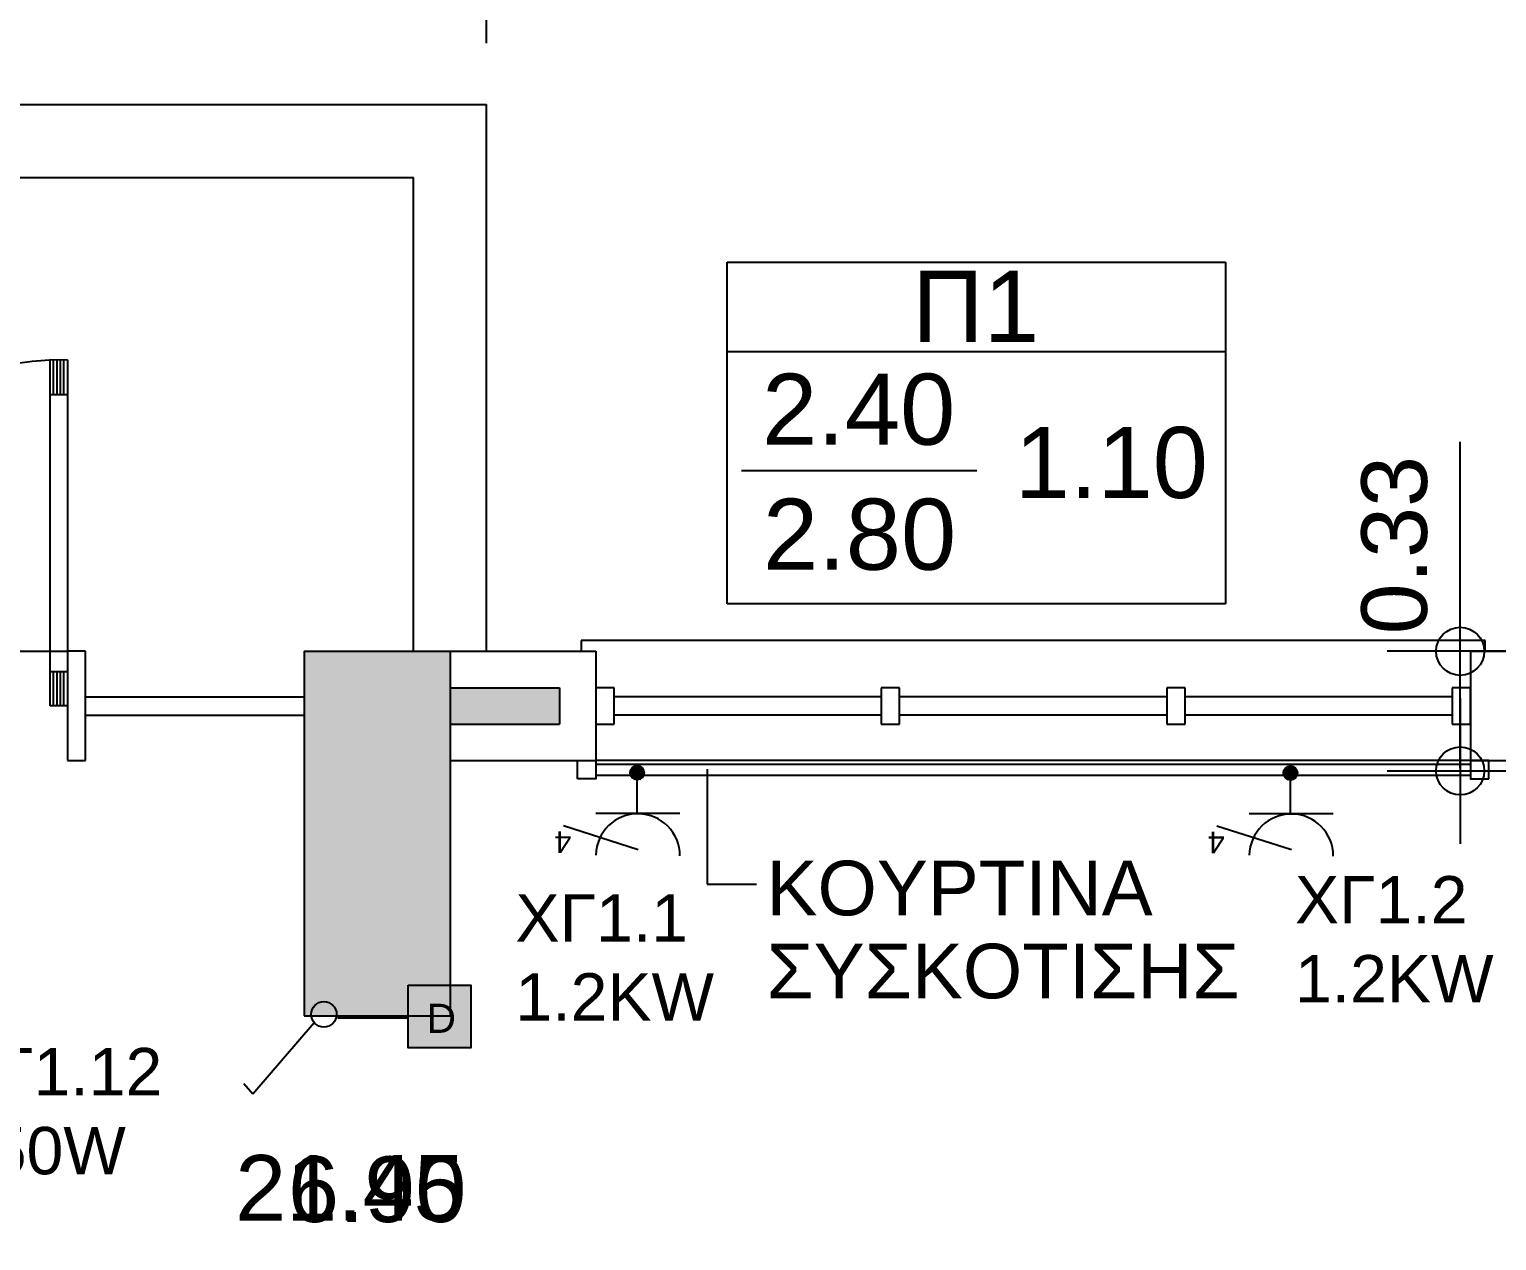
# Model space of a CAD drawing. Header units: metres. Extents: x -11 to 85, y -301 to 135.
# Drawn here: x 24.919 to 28.945, y 42.93 to 46.254 of the extents above; entities that cross this region are included whole.
import ezdxf

# ---------------------------------------------------------------- set-up
doc = ezdxf.new("R2010")
doc.units = ezdxf.units.M
doc.header["$LTSCALE"] = 0.036
doc.header["$PDMODE"] = 2
for name, color, linetype in [('arxitek corofos', 252, 'Continuous'), ('DIMBLK', 252, 'Continuous'), ('Epipla', 252, 'Continuous'), ('HLEK-SYMBOL', 3, 'Continuous'), ('HLEK_FL001_SYMBOLS', 230, 'Continuous'), ('Parathira', 252, 'Continuous')]:
    doc.layers.add(name, color=color, linetype=linetype)
doc.styles.add('COMU-N', font='arial.ttf')
doc.styles.get("Standard").update_dxf_attribs({"font": 'arial.ttf'})
doc.dimstyles.new('CADWDOT', dxfattribs={"dimscale": 0.1, "dimtxt": 1.8, "dimasz": 0.08, "dimexe": 2, "dimexo": 0, "dimgap": 0.09, "dimtad": 0, "dimrnd": 0.001, "dimzin": 0, "dimdsep": 46, "dimtxsty": 'Standard', "dimblk1": 'ARTDIM', "dimblk2": 'ARTDIM', "dimsah": 1, "dimcen": 0.09, "dimdle": 0.05, "dimse1": 1, "dimse2": 1, "dimadec": 0, "dimazin": 0, "dimtfac": 1, "dimtmove": 0, "dimatfit": 3, "dimldrblk": 'ARTDIM', "dimfxl": 2, "dimtvp": 0.9999, "dimtolj": 1, "dimtzin": 0, "dimarcsym": 0})

# ---------------------------------------------------------------- blocks, each defined once
blk = doc.blocks.new('A$C52D13D70')
at = {"layer": 'Parathira'}
for p, q in [((-0.33, 0.04), (-0.33, -2.44)), ((-0.3, 0.04), (-0.33, 0.04)), ((-0.1, 0), (-0.2, 0)), ((-0.2, 0), (-0.2, -0.05)), ((-0.1, -0.05), (-0.1, 0)), ((0, 0), (0, -2.4)), ((-0.2, -0.05), (-0.1, -0.05)), ((-0.175, -0.05), (-0.175, -0.7833)), ((-0.125, -0.05), (-0.125, -0.7833)), ((-0.1, -0.7833), (-0.2, -0.7833)), ((-0.2, -0.7833), (-0.2, -0.8333)), ((-0.1, -0.8333), (-0.1, -0.7833)), ((-0.2, -0.8333), (-0.1, -0.8333)), ((-0.175, -0.8333), (-0.175, -1.5667)), ((-0.125, -0.8333), (-0.125, -1.5667)), ((-0.1, -1.5667), (-0.2, -1.5667)), ((-0.2, -1.5667), (-0.2, -1.6167)), ((-0.1, -1.6167), (-0.1, -1.5667)), ((-0.2, -1.6167), (-0.1, -1.6167)), ((-0.175, -1.6167), (-0.175, -2.35)), ((-0.125, -1.6167), (-0.125, -2.35)), ((-0.1, -2.35), (-0.2, -2.35)), ((-0.2, -2.35), (-0.2, -2.4)), ((-0.1, -2.4), (-0.1, -2.35)), ((-0.2, -2.4), (-0.1, -2.4)), ((-0.33, -2.44), (-0.3, -2.44))]:
    blk.add_line(p, q, dxfattribs=at)
blk = doc.blocks.new('ARTDIM')
at = {"layer": 'DIMBLK'}
for p, q in [((0, -24.9975), (0, 24.9975)), ((-24.9975, 0), (24.9975, 0))]:
    blk.add_line(p, q, dxfattribs=at)
blk.add_circle((0, 0), 8.25, dxfattribs=at)
blk = doc.blocks.new('*D418')
at = {"layer": 'arxitek corofos', "color": 0, "lineweight": -2}
blk.add_line((22.4317, 42.89), (29.3157, 42.89), dxfattribs=at)
at = {"layer": 'Defpoints', "color": 0, "transparency": 16777216}
for p in [(22.4237, 43.5474), (29.3237, 43.5474), (29.3237, 42.89)]:
    blk.add_point(p, dxfattribs=at)
at = {"layer": 'arxitek corofos', "color": 0, "lineweight": -2, "xscale": 0.008, "yscale": 0.008, "zscale": 0.008, "rotation": 180}
blk.add_blockref('ARTDIM', (22.4237, 42.89), dxfattribs=at)
at = {"layer": 'arxitek corofos', "color": 0, "lineweight": -2, "xscale": 0.008, "yscale": 0.008, "zscale": 0.008}
blk.add_blockref('ARTDIM', (29.3237, 42.89), dxfattribs=at)
at = {"layer": 'arxitek corofos', "color": 0, "insert": (25.8737, 43.07), "char_height": 0.18, "attachment_point": 5}
blk.add_mtext('\\A1;6.90', dxfattribs=at)
blk = doc.blocks.new('*D438')
at = {"layer": 'arxitek corofos', "color": 0, "lineweight": -2}
for p, q in [((28.8454, 44.5474), (28.8454, 45.1219)), ((28.8454, 44.2271), (28.8454, 44.5394))]:
    blk.add_line(p, q, dxfattribs=at)
at = {"layer": 'Defpoints', "color": 0, "transparency": 16777216}
for p in [(26.0737, 44.5474), (28.8454, 44.5474), (26.0737, 44.2191)]:
    blk.add_point(p, dxfattribs=at)
at = {"layer": 'arxitek corofos', "color": 0, "lineweight": -2, "xscale": 0.008, "yscale": 0.008, "zscale": 0.008}
for p, rotation in [((28.8454, 44.5474), 90), ((28.8454, 44.2191), 270)]:
    blk.add_blockref('ARTDIM', p, dxfattribs=dict(at, rotation=rotation))
at = {"layer": 'arxitek corofos', "color": 0, "insert": (28.6654, 44.8386), "char_height": 0.18, "attachment_point": 5, "rotation": 90}
blk.add_mtext('\\A1;0.33', dxfattribs=at)
blk = doc.blocks.new('A$C074263FA')
at = {"layer": 'Epipla'}
for p, q in [((0.05, -0.01), (2.45, -0.01)), ((0.05, -0.04), (2.45, -0.04))]:
    blk.add_line(p, q, dxfattribs=at)
for points in [[(0, -0.05), (0, 0), (0.05, 0), (0.05, -0.05)], [(2.5, -0.05), (2.5, 0), (2.45, 0), (2.45, -0.05)]]:
    blk.add_lwpolyline(points, close=True, dxfattribs=at)
blk = doc.blocks.new('*D528')
at = {"layer": 'arxitek corofos', "color": 0, "lineweight": -2}
blk.add_line((21.6422, 46.4165), (26.1657, 46.4165), dxfattribs=at)
at = {"layer": 'Defpoints', "color": 0, "transparency": 16777216}
for p in [(26.1737, 46.4165), (21.6342, 46.0474, -1.33), (26.1737, 46.0474, 0.2)]:
    blk.add_point(p, dxfattribs=at)
at = {"layer": 'arxitek corofos', "color": 0, "lineweight": -2, "xscale": 0.008, "yscale": 0.008, "zscale": 0.008, "rotation": 180}
blk.add_blockref('ARTDIM', (21.6342, 46.4165), dxfattribs=at)
at = {"layer": 'arxitek corofos', "color": 0, "lineweight": -2, "xscale": 0.008, "yscale": 0.008, "zscale": 0.008}
blk.add_blockref('ARTDIM', (26.1737, 46.4165), dxfattribs=at)
at = {"layer": 'arxitek corofos', "color": 0, "insert": (23.904, 46.5965), "char_height": 0.18, "attachment_point": 5}
blk.add_mtext('\\A1;4.54', dxfattribs=at)
blk = doc.blocks.new('gJ6_a14')
at = {"linetype": 'Continuous'}
for p, q in [((-0.1176, 0.1119), (0.113, 0.1119)), ((0, 0.1119), (0, 0))]:
    blk.add_line(p, q, dxfattribs=at)
blk.add_arc((-0.0023, 0.2279), 0.1153, 180, 358.9566, dxfattribs=at)
blk = doc.blocks.new('*X1779')
at = {"color": 0}
for p, q in [((15.598, 2.587), (15.737, 2.727)), ((15.598, 2.622), (15.702, 2.727)), ((15.601, 2.607), (15.609, 2.616)), ((15.604, 2.646), (15.605, 2.647)), ((15.605, 2.559), (15.765, 2.719)), ((15.605, 2.577), (15.614, 2.585)), ((15.609, 2.652), (15.618, 2.66)), ((15.614, 2.621), (15.623, 2.63)), ((15.617, 2.536), (15.789, 2.707)), ((15.618, 2.59), (15.627, 2.599)), ((15.623, 2.665), (15.631, 2.674)), ((15.627, 2.634), (15.636, 2.643)), ((15.631, 2.603), (15.64, 2.612)), ((15.633, 2.516), (15.808, 2.691)), ((15.636, 2.678), (15.645, 2.687)), ((15.636, 2.572), (15.645, 2.581)), ((15.64, 2.647), (15.649, 2.656)), ((15.645, 2.616), (15.654, 2.625)), ((15.649, 2.691), (15.658, 2.7)), ((15.649, 2.585), (15.658, 2.594)), ((15.653, 2.501), (15.824, 2.672)), ((15.654, 2.66), (15.662, 2.669)), ((15.658, 2.63), (15.667, 2.638)), ((15.662, 2.705), (15.671, 2.714)), ((15.662, 2.599), (15.671, 2.607)), ((15.667, 2.674), (15.676, 2.683)), ((15.671, 2.643), (15.68, 2.652)), ((15.676, 2.718), (15.678, 2.721)), ((15.676, 2.489), (15.836, 2.648)), ((15.676, 2.612), (15.685, 2.621)), ((15.68, 2.687), (15.689, 2.696)), ((15.68, 2.581), (15.689, 2.59)), ((15.685, 2.656), (15.693, 2.665)), ((15.689, 2.625), (15.698, 2.634)), ((15.693, 2.7), (15.702, 2.709)), ((15.693, 2.594), (15.702, 2.603)), ((15.698, 2.669), (15.707, 2.678)), ((15.702, 2.638), (15.711, 2.647)), ((15.705, 2.482), (15.843, 2.62)), ((15.707, 2.714), (15.715, 2.722)), ((15.707, 2.607), (15.715, 2.616)), ((15.711, 2.683), (15.72, 2.691)), ((15.711, 2.577), (15.72, 2.585)), ((15.715, 2.652), (15.724, 2.66)), ((15.72, 2.727), (15.721, 2.728)), ((15.72, 2.621), (15.729, 2.63)), ((15.724, 2.696), (15.733, 2.705)), ((15.724, 2.59), (15.733, 2.599)), ((15.729, 2.665), (15.738, 2.674)), ((15.733, 2.634), (15.742, 2.643)), ((15.738, 2.709), (15.746, 2.718)), ((15.738, 2.603), (15.746, 2.612)), ((15.741, 2.482), (15.842, 2.584)), ((15.742, 2.678), (15.751, 2.687)), ((15.742, 2.572), (15.751, 2.581)), ((15.746, 2.647), (15.755, 2.656)), ((15.751, 2.722), (15.752, 2.724)), ((15.751, 2.616), (15.76, 2.625)), ((15.755, 2.691), (15.764, 2.7)), ((15.755, 2.585), (15.764, 2.594)), ((15.76, 2.66), (15.768, 2.669)), ((15.764, 2.63), (15.773, 2.638)), ((15.768, 2.705), (15.777, 2.714)), ((15.768, 2.599), (15.777, 2.607)), ((15.773, 2.674), (15.782, 2.683)), ((15.777, 2.643), (15.786, 2.652)), ((15.782, 2.612), (15.791, 2.621)), ((15.786, 2.687), (15.795, 2.696)), ((15.786, 2.581), (15.795, 2.59)), ((15.791, 2.656), (15.799, 2.665)), ((15.795, 2.625), (15.804, 2.634)), ((15.799, 2.594), (15.808, 2.603)), ((15.804, 2.669), (15.813, 2.678)), ((15.808, 2.638), (15.817, 2.647)), ((15.813, 2.607), (15.822, 2.616)), ((15.817, 2.577), (15.826, 2.585)), ((15.822, 2.652), (15.83, 2.66)), ((15.826, 2.621), (15.835, 2.63)), ((15.83, 2.59), (15.839, 2.599)), ((15.839, 2.634), (15.84, 2.635)), ((15.844, 2.603), (15.844, 2.603)), ((15.611, 2.547), (15.618, 2.554)), ((15.623, 2.559), (15.631, 2.568)), ((15.627, 2.528), (15.636, 2.537)), ((15.64, 2.541), (15.649, 2.55)), ((15.645, 2.51), (15.654, 2.519)), ((15.654, 2.554), (15.662, 2.563)), ((15.658, 2.523), (15.667, 2.532)), ((15.664, 2.494), (15.671, 2.501)), ((15.667, 2.568), (15.676, 2.577)), ((15.671, 2.537), (15.68, 2.546)), ((15.676, 2.506), (15.685, 2.515)), ((15.685, 2.55), (15.693, 2.559)), ((15.689, 2.519), (15.698, 2.528)), ((15.693, 2.488), (15.702, 2.497)), ((15.698, 2.563), (15.707, 2.572)), ((15.702, 2.532), (15.711, 2.541)), ((15.707, 2.501), (15.715, 2.51)), ((15.715, 2.546), (15.724, 2.554)), ((15.72, 2.515), (15.729, 2.523)), ((15.724, 2.484), (15.733, 2.493)), ((15.729, 2.559), (15.738, 2.568)), ((15.733, 2.528), (15.742, 2.537)), ((15.738, 2.497), (15.746, 2.506)), ((15.746, 2.541), (15.755, 2.55)), ((15.751, 2.51), (15.76, 2.519)), ((15.76, 2.554), (15.768, 2.563)), ((15.764, 2.523), (15.773, 2.532)), ((15.768, 2.493), (15.777, 2.501)), ((15.773, 2.568), (15.782, 2.577)), ((15.777, 2.537), (15.786, 2.546)), ((15.782, 2.506), (15.791, 2.515)), ((15.791, 2.55), (15.799, 2.559)), ((15.795, 2.519), (15.804, 2.528)), ((15.804, 2.563), (15.813, 2.572)), ((15.808, 2.532), (15.817, 2.541)), ((15.822, 2.546), (15.83, 2.554)), ((15.835, 2.559), (15.835, 2.56))]:
    blk.add_line(p, q, dxfattribs=at)
blk = doc.blocks.new('GJ6_A78')
at = {"layer": 'HLEK-SYMBOL', "color": 0, "linetype": 'Continuous'}
blk.add_circle((0, 0), 0.0989, dxfattribs=at)
at = {"layer": 'HLEK-SYMBOL', "color": 0, "xscale": 0.8, "yscale": 0.8, "zscale": 0.8}
blk.add_blockref('*X1779', (-12.576, -2.084), dxfattribs=at)
blk = doc.blocks.new('priza')
at = {"layer": 'HLEK_FL001_SYMBOLS', "xscale": 0.1951472641207488, "yscale": 0.1951472641207488, "zscale": 0.1951472641207488}
blk.add_blockref('GJ6_A78', (87.4, -100.4953), dxfattribs=at)
at = {"layer": 'HLEK_FL001_SYMBOLS', "rotation": 180}
blk.add_blockref('gJ6_a14', (87.4, -100.4952), dxfattribs=at)
blk = doc.blocks.new('priza tetrapli')
at = {"layer": 'HLEK_FL001_SYMBOLS', "ltscale": 5}
blk.add_line((444.1264, -18.901), (444.3314, -18.9664), dxfattribs=at)
at = {"layer": 'HLEK_FL001_SYMBOLS', "rotation": 180}
blk.add_blockref('priza', (531.5297, -119.6074), dxfattribs=at)
at = {"layer": 'HLEK_FL001_SYMBOLS', "ltscale": 5}
blk.add_text('4', height=0.06, dxfattribs=at).set_placement((444.3099, -18.9515))
blk = doc.blocks.new('*D1872')
at = {"layer": 'Defpoints', "color": 0, "transparency": 16777216}
for p in [(36.5237, 42.89), (36.5237, 42.824), (15.0737, 42.6901)]:
    blk.add_point(p, dxfattribs=at)
at = {"layer": 'HLEK_FL001_SYMBOLS', "color": 0, "lineweight": -2, "transparency": 16777216}
blk.add_line((15.0817, 42.89), (36.5157, 42.89), dxfattribs=at)
at = {"layer": 'HLEK_FL001_SYMBOLS', "color": 0, "lineweight": -2, "transparency": 16777216, "xscale": 0.008, "yscale": 0.008, "zscale": 0.008, "rotation": 180}
blk.add_blockref('ARTDIM', (15.0737, 42.89), dxfattribs=at)
at = {"layer": 'HLEK_FL001_SYMBOLS', "color": 0, "lineweight": -2, "transparency": 16777216, "xscale": 0.008, "yscale": 0.008, "zscale": 0.008}
blk.add_blockref('ARTDIM', (36.5237, 42.89), dxfattribs=at)
at = {"layer": 'HLEK_FL001_SYMBOLS', "color": 0, "transparency": 16777216, "insert": (25.7987, 43.0738), "char_height": 0.18, "attachment_point": 5}
blk.add_mtext('\\A1;21.45', dxfattribs=at)
blk = doc.blocks.new('gJ6_a1')
at = {"linetype": 'Continuous'}
for p, q in [((-0.2193, 0.2297), (-0.191, 0.2541)), ((-0.024, 0.0608), (-0.2193, 0.2297))]:
    blk.add_line(p, q, dxfattribs=at)
blk.add_circle((-0.0005, 0.0343), 0.0349, dxfattribs=at)
blk = doc.blocks.new('dimmer')
at = {"layer": 'HLEK_FL001_SYMBOLS'}
blk.add_hatch(color=11, dxfattribs=at).paths.add_polyline_path([(2263.7579, 1291.6993), (2263.5429, 1291.6993), (2263.5429, 1291.4844), (2263.7579, 1291.4844)])
blk.add_lwpolyline([(2263.5429, 1291.6993), (2263.7579, 1291.6993), (2263.7579, 1291.4844), (2263.5429, 1291.4844)], close=True, dxfattribs=at)
blk.add_text('D', height=0.1, dxfattribs=at).set_placement((2263.6057, 1291.5361))
blk = doc.blocks.new('dimmer1')
at = {"layer": 'HLEK_FL001_SYMBOLS'}
blk.add_line((2318.1609, 1255.9928), (2317.9681, 1255.9928), dxfattribs=at)
at = {"layer": 'HLEK_FL001_SYMBOLS', "xscale": 0.8000000000000114, "yscale": 0.8000000000000114, "zscale": 0.8000000000000114}
blk.add_blockref('dimmer', (507.3271, 222.7235), dxfattribs=at)

msp = doc.modelspace()

# ---------------------------------------------------------------- hatches: boundary and pattern name
at = {"layer": 'arxitek corofos'}
for points in [[(26.0737, 44.5474), (25.6737, 44.5474), (25.6737, 43.5474), (26.0737, 43.5474)], [(26.3737, 44.4474), (26.0737, 44.4474), (26.0737, 44.3474), (26.3737, 44.3474)]]:
    msp.add_hatch(color=256, dxfattribs=at).paths.add_polyline_path(points)

# ---------------------------------------------------------------- linework, layer by layer
for p, q in [((21.6342, 46.0474, 0.2), (26.1737, 46.0474, 0.2)), ((26.1737, 44.5474, 0.2), (26.1737, 46.0474, 0.2)), ((21.6342, 45.8474, 0.2), (25.9737, 45.8474, 0.2)), ((25.9737, 44.5474, 0.2), (25.9737, 45.8474, 0.2)), ((26.8342, 44.6774), (26.8342, 45.615)), ((26.8342, 45.615), (28.2015, 45.615)), ((28.2015, 45.615), (28.2015, 44.6774)), ((24.9762, 44.3974), (24.9762, 45.3462)), ((24.9857, 45.2524), (24.9857, 45.3466)), ((24.9952, 45.2524), (24.9952, 45.3469)), ((25.0047, 45.2524), (25.0047, 45.3472)), ((25.0142, 45.2524), (25.0142, 45.3473)), ((25.0237, 45.3474), (25.0237, 44.3974)), ((28.2015, 45.3693), (26.8342, 45.3693)), ((24.9762, 45.2524), (25.0237, 45.2524)), ((26.8732, 45.0437), (27.5191, 45.0437)), ((28.2015, 44.6774), (26.8342, 44.6774)), ((23.1237, 44.5474), (25.0237, 44.5474)), ((25.0737, 44.5474), (25.0237, 44.5474)), ((25.0237, 44.5474), (25.0237, 44.2474)), ((25.0737, 44.2474), (25.0737, 44.5474)), ((25.6737, 44.5474), (26.0737, 44.5474)), ((25.6737, 44.5474), (25.6737, 43.5474)), ((26.0737, 44.5474), (26.0737, 43.5474)), ((26.0737, 44.5474), (26.4737, 44.5474)), ((26.4737, 44.5474), (26.4737, 44.2474)), ((28.8737, 44.5474), (28.8737, 44.2474)), ((28.8737, 44.5474), (29.2737, 44.5474)), ((24.9762, 44.4924), (25.0237, 44.4924)), ((24.9857, 44.3974), (24.9857, 44.4924)), ((24.9952, 44.3974), (24.9952, 44.4924)), ((25.0047, 44.3974), (25.0047, 44.4924)), ((25.0142, 44.3974), (25.0142, 44.4924)), ((25.0737, 44.4224), (25.6737, 44.4224)), ((26.0737, 44.4474), (26.3737, 44.4474)), ((26.3737, 44.4474), (26.3737, 44.3474)), ((25.0237, 44.3974), (24.9762, 44.3974)), ((25.0737, 44.3724), (25.6737, 44.3724)), ((26.0737, 44.3474), (26.3737, 44.3474)), ((25.0237, 44.2474), (25.0737, 44.2474)), ((26.0737, 44.2474), (26.4737, 44.2474)), ((26.7789, 44.2239), (26.7789, 43.9082)), ((28.8737, 44.2474), (29.2737, 44.2474)), ((26.7789, 43.9082), (26.9149, 43.9082)), ((25.6737, 43.5474), (26.0737, 43.5474))]:
    msp.add_line(p, q, dxfattribs=at)
msp.add_arc((25.0237, 44.3974), 0.95, 90, 180, dxfattribs=at)

# ---------------------------------------------------------------- block references
at = {"layer": 'arxitek corofos', "rotation": 270}
msp.add_blockref('A$C52D13D70', (28.8737, 44.2474), dxfattribs=at)
at = {"layer": 'arxitek corofos'}
msp.add_blockref('A$C074263FA', (26.4237, 44.2474), dxfattribs=at)
at = {"layer": 'HLEK_FL001_SYMBOLS'}
for name, p, rotation in [('priza tetrapli', (470.7166, 25.102), 180), ('priza tetrapli', (472.5093, 25.1013), 180), ('gJ6_a1', (25.7617, 43.5517), 90)]:
    msp.add_blockref(name, p, dxfattribs=dict(at, rotation=rotation))
msp.add_blockref('dimmer1', (-2292.2024, -1212.452), dxfattribs=at)

# ---------------------------------------------------------------- texts
at = {"layer": 'arxitek corofos', "style": 'COMU-N'}
for s, height, p in [('Π1', 0.195, (27.3415, 45.3965)), ('2.40', 0.195, (26.9298, 45.1142)), ('1.10', 0.195, (27.6231, 44.9681)), ('2.80', 0.195, (26.9322, 44.7712)), ('ΚΟΥΡΤΙΝΑ', 0.15, (26.9421, 43.8228)), ('ΣΥΣΚΟΤΙΣΗΣ', 0.15, (26.9421, 43.595))]:
    msp.add_text(s, height=height, dxfattribs=at).set_placement(p)
at = {"layer": 'HLEK_FL001_SYMBOLS', "char_height": 0.13, "attachment_point": 1, "style": 'COMU-N'}
for s, width, insert in [('ΧΓ1.2\\P1.2KW', 0.588139, (28.3919, 43.9306)), ('ΧΓ1.1\\P1.2KW', 0.639843, (26.253, 43.8808)), ('ΧΓ1.12\\P750W', 0.318907, (24.7095, 43.459))]:
    msp.add_mtext_dynamic_manual_height_columns(s, width=width, gutter_width=0.65, heights=[0], dxfattribs=dict(at, insert=insert))

# ---------------------------------------------------------------- dimensions: what is measured, and where the dimension line sits
at = {"layer": 'arxitek corofos'}
for base, p1, p2, picture, middle in [((26.1737, 46.4165), (21.6342, 46.0474, -1.33), (26.1737, 46.0474, 0.2), '*D528', (23.904, 46.5965)), ((29.3237, 42.89), (22.4237, 43.5474), (29.3237, 43.5474), '*D418', (25.8737, 43.07))]:
    dim = msp.add_linear_dim(base=base, p1=p1, p2=p2, dimstyle='CADWDOT', dxfattribs=at)
    dim.commit()
    dim.dimension.update_dxf_attribs({"geometry": picture, "text_midpoint": middle})
dim = msp.add_linear_dim(base=(28.8454, 44.5474), p1=(26.0737, 44.2191), p2=(26.0737, 44.5474), angle=90, dimstyle='CADWDOT', dxfattribs=at)
dim.commit()
dim.dimension.update_dxf_attribs({"geometry": '*D438', "text_midpoint": (28.6654, 44.8386)})
at = {"layer": 'HLEK_FL001_SYMBOLS'}
dim = msp.add_linear_dim(base=(36.5237, 42.89), p1=(15.0737, 42.6901), p2=(36.5237, 42.824), dimstyle='CADWDOT', override={"dimfxl": 0.18}, dxfattribs=at)
dim.commit()
dim.dimension.update_dxf_attribs({"geometry": '*D1872', "text_midpoint": (25.7987, 43.0738)})

doc.saveas('drawing.dxf')
